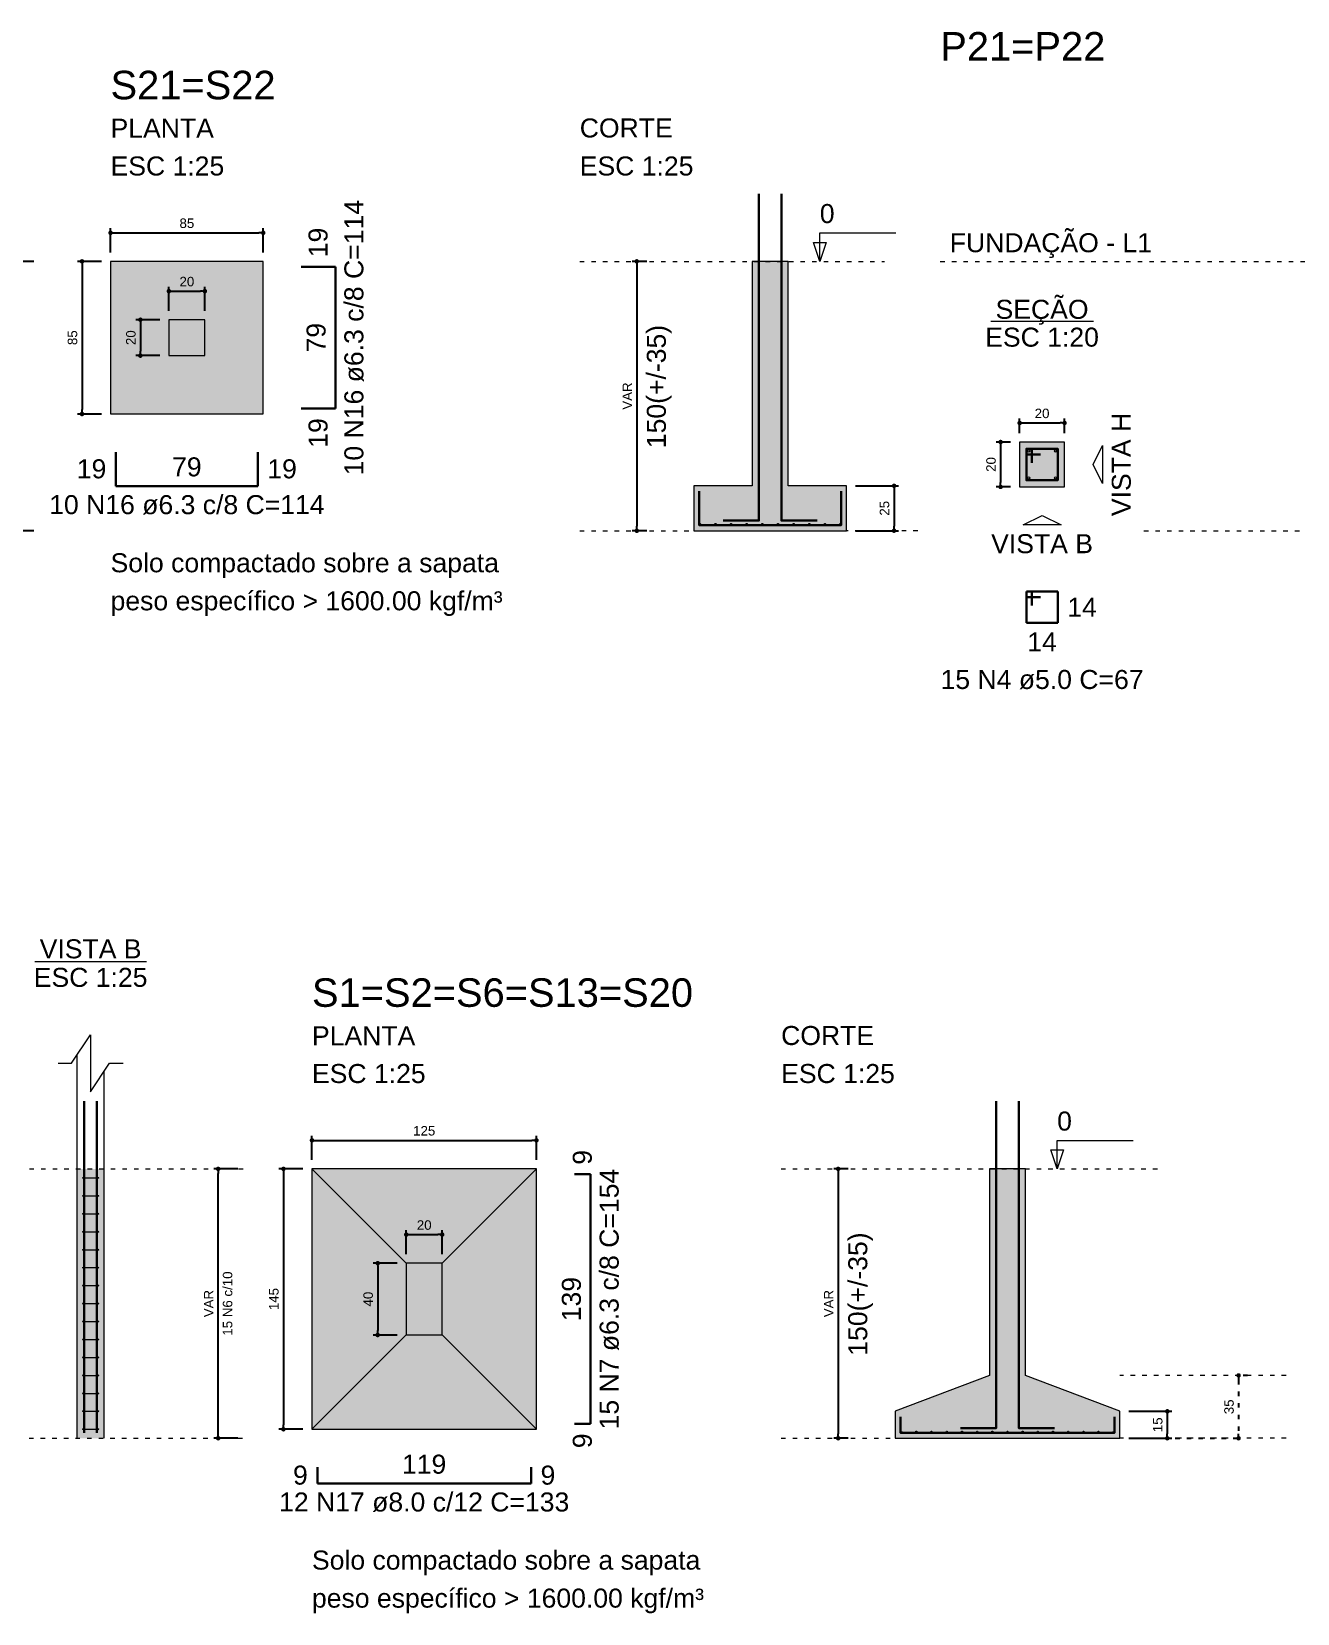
# Model space of a CAD drawing. Header units: millimetres. Extents: x 180 to 11148, y -1598 to 1045.
# Drawn here: x 587.43 to 615.62, y 6.59 to 41.82 of the extents above; entities that cross this region are included whole.
import ezdxf

# ---------------------------------------------------------------- set-up
doc = ezdxf.new("R2010")
doc.units = ezdxf.units.MM
doc.header["$MEASUREMENT"] = 0
doc.linetypes.add('DOT2', pattern=[3.175, 0, -3.175])
for name, color, linetype, lineweight in [('Descrição da armadura', 7, 'Continuous', 5), ('DT-Armadura', 2, 'Continuous', 30), ('DT-Barras na forma', 2, 'Continuous', 30), ('DT-Barras no corte', 5, 'Continuous', 5), ('DT-Barras rebatidas', 2, 'Continuous', 30), ('DT-Cotas', 9, 'Continuous', 5), ('DT-Estribos na forma', 5, 'Continuous', 5), ('DT-Forma', 5, 'Continuous', 5), ('DT-Hachura sapatas em corte', 43, 'Continuous', 5), ('DT-Hachura sapatas em planta', 43, 'Continuous', 5), ('DT-Hachura seção pilares', 252, 'Continuous', 5), ('DT-Hachura vista pilares', 252, 'Continuous', 5), ('DT-Pontilhado', 9, 'DOT2', 5), ('DT-Textos', 7, 'Continuous', 5), ('DT-Título', 3, 'Continuous', 20), ('Textos armaduras', 7, 'Continuous', 5)]:
    doc.layers.add(name, color=color, linetype=linetype, lineweight=lineweight)
doc.styles.add('Arial', font='arial.ttf')
doc.dimstyles.new('UM_20.000000', dxfattribs={"dimtxt": 0.18, "dimasz": 0.1, "dimexe": 0.1, "dimexo": 0.2, "dimgap": 0, "dimtad": 1, "dimtih": 1, "dimtoh": 1, "dimdec": 1, "dimlfac": 20, "dimzin": 0, "dimdsep": 46, "dimtxsty": 'Standard', "dimcen": 0.09, "dimdle": 0.1, "dimadec": 1, "dimazin": 2, "dimtfac": 1, "dimtdec": 4, "dimtofl": 0, "dimtmove": 0, "dimatfit": 3, "dimfxl": 1, "dimtolj": 1, "dimarcsym": 0})
doc.dimstyles.new('UM_25.000000', dxfattribs={"dimtxt": 0.18, "dimasz": 0.1, "dimexe": 0.1, "dimexo": 0.2, "dimgap": 0, "dimtad": 1, "dimtih": 1, "dimtoh": 1, "dimdec": 1, "dimlfac": 25, "dimzin": 0, "dimdsep": 46, "dimtxsty": 'Standard', "dimcen": 0.09, "dimdle": 0.1, "dimadec": 1, "dimazin": 2, "dimtfac": 1, "dimtdec": 4, "dimtofl": 0, "dimtmove": 0, "dimatfit": 3, "dimfxl": 1, "dimtolj": 1, "dimarcsym": 0})

# ---------------------------------------------------------------- blocks, each defined once
blk = doc.blocks.new('_Dot')
at = {"color": 0, "linetype": 'ByBlock', "lineweight": -2}
blk.add_line((-0.5, 0), (-1, 0), dxfattribs=at)
at = {"color": 0, "linetype": 'ByBlock', "const_width": 0.5}
blk.add_lwpolyline([(-0.25, 0, 1), (0.25, 0, 1)], format="xyb", close=True, dxfattribs=at)
blk = doc.blocks.new('*D108')
at = {"layer": 'Defpoints', "color": 0, "transparency": 16777216}
for p in [(587.044, 36.701), (587.679, 36.701), (587.679, 30.701)]:
    blk.add_point(p, dxfattribs=at)
at = {"layer": 'DT-Cotas', "color": 0, "lineweight": -2, "transparency": 16777216}
for p, q in [((587.479, 36.701), (586.944, 36.701)), ((587.044, 30.801), (587.044, 36.601)), ((587.479, 30.701), (586.944, 30.701))]:
    blk.add_line(p, q, dxfattribs=at)
at = {"layer": 'DT-Cotas', "color": 0, "lineweight": -2, "transparency": 16777216, "xscale": 0.1000000014901161, "yscale": 0.1000000014901161, "zscale": 0.1000000014901161}
for p, rotation in [((587.044, 36.701), 90), ((587.044, 30.701), 270)]:
    blk.add_blockref('_Dot', p, dxfattribs=dict(at, rotation=rotation))
blk = doc.blocks.new('*D115')
at = {"layer": 'Defpoints', "color": 0, "transparency": 16777216}
for p in [(589.19, 36.701), (588.554, 33.301), (589.19, 33.301)]:
    blk.add_point(p, dxfattribs=at)
at = {"layer": 'DT-Cotas', "color": 0, "lineweight": -2, "transparency": 16777216}
for p, q in [((588.99, 36.701), (588.454, 36.701)), ((588.554, 36.601), (588.554, 33.401)), ((588.99, 33.301), (588.454, 33.301))]:
    blk.add_line(p, q, dxfattribs=at)
at = {"layer": 'DT-Cotas', "color": 0, "lineweight": -2, "transparency": 16777216, "xscale": 0.1000000014901161, "yscale": 0.1000000014901161, "zscale": 0.1000000014901161}
for p, rotation in [((588.554, 36.701), 90), ((588.554, 33.301), 270)]:
    blk.add_blockref('_Dot', p, dxfattribs=dict(at, rotation=rotation))
at = {"layer": 'DT-Cotas', "transparency": 16777216, "insert": (588.343, 35.001), "char_height": 0.2118, "attachment_point": 5, "rotation": 90, "style": 'Arial'}
blk.add_mtext('\\A1;85', dxfattribs=at)
blk = doc.blocks.new('*D116')
at = {"layer": 'Defpoints', "color": 0, "transparency": 16777216}
for p in [(592.59, 37.337), (589.19, 36.701), (592.59, 36.701)]:
    blk.add_point(p, dxfattribs=at)
at = {"layer": 'DT-Cotas', "color": 0, "lineweight": -2, "transparency": 16777216}
for p, q in [((589.19, 36.901), (589.19, 37.437)), ((592.59, 36.901), (592.59, 37.437)), ((589.29, 37.337), (592.49, 37.337))]:
    blk.add_line(p, q, dxfattribs=at)
at = {"layer": 'DT-Cotas', "color": 0, "lineweight": -2, "transparency": 16777216, "xscale": 0.1000000014901161, "yscale": 0.1000000014901161, "zscale": 0.1000000014901161, "rotation": 180}
blk.add_blockref('_Dot', (589.19, 37.337), dxfattribs=at)
at = {"layer": 'DT-Cotas', "color": 0, "lineweight": -2, "transparency": 16777216, "xscale": 0.1000000014901161, "yscale": 0.1000000014901161, "zscale": 0.1000000014901161}
blk.add_blockref('_Dot', (592.59, 37.337), dxfattribs=at)
at = {"layer": 'DT-Cotas', "transparency": 16777216, "insert": (590.89, 37.549), "char_height": 0.2118, "attachment_point": 5, "rotation": 0.0057, "style": 'Arial'}
blk.add_mtext('\\A1;85', dxfattribs=at)
blk = doc.blocks.new('*D117')
at = {"layer": 'Defpoints', "color": 0, "transparency": 16777216}
for p in [(590.49, 35.401), (589.854, 34.601), (590.49, 34.601)]:
    blk.add_point(p, dxfattribs=at)
at = {"layer": 'DT-Cotas', "color": 0, "lineweight": -2, "transparency": 16777216}
for p, q in [((590.29, 35.401), (589.754, 35.401)), ((589.854, 35.301), (589.854, 34.701)), ((590.29, 34.601), (589.754, 34.601))]:
    blk.add_line(p, q, dxfattribs=at)
at = {"layer": 'DT-Cotas', "color": 0, "lineweight": -2, "transparency": 16777216, "xscale": 0.1000000014901161, "yscale": 0.1000000014901161, "zscale": 0.1000000014901161}
for p, rotation in [((589.854, 35.401), 90), ((589.854, 34.601), 270)]:
    blk.add_blockref('_Dot', p, dxfattribs=dict(at, rotation=rotation))
at = {"layer": 'DT-Cotas', "transparency": 16777216, "insert": (589.643, 35.001), "char_height": 0.2118, "attachment_point": 5, "rotation": 90, "style": 'Arial'}
blk.add_mtext('\\A1;20', dxfattribs=at)
blk = doc.blocks.new('*D118')
at = {"layer": 'Defpoints', "color": 0, "transparency": 16777216}
for p in [(591.29, 36.037), (590.49, 35.401), (591.29, 35.401)]:
    blk.add_point(p, dxfattribs=at)
at = {"layer": 'DT-Cotas', "color": 0, "lineweight": -2, "transparency": 16777216}
for p, q in [((590.49, 35.601), (590.49, 36.137)), ((590.59, 36.037), (591.19, 36.037)), ((591.29, 35.601), (591.29, 36.137))]:
    blk.add_line(p, q, dxfattribs=at)
at = {"layer": 'DT-Cotas', "color": 0, "lineweight": -2, "transparency": 16777216, "xscale": 0.1000000014901161, "yscale": 0.1000000014901161, "zscale": 0.1000000014901161, "rotation": 180}
blk.add_blockref('_Dot', (590.49, 36.037), dxfattribs=at)
at = {"layer": 'DT-Cotas', "color": 0, "lineweight": -2, "transparency": 16777216, "xscale": 0.1000000014901161, "yscale": 0.1000000014901161, "zscale": 0.1000000014901161}
blk.add_blockref('_Dot', (591.29, 36.037), dxfattribs=at)
at = {"layer": 'DT-Cotas', "transparency": 16777216, "insert": (590.89, 36.249), "char_height": 0.2118, "attachment_point": 5, "rotation": 0.0057, "style": 'Arial'}
blk.add_mtext('\\A1;20', dxfattribs=at)
blk = doc.blocks.new('*D119')
at = {"layer": 'Defpoints', "color": 0, "transparency": 16777216}
for p in [(601.335, 36.701), (600.911, 30.701), (601.335, 30.701)]:
    blk.add_point(p, dxfattribs=at)
at = {"layer": 'DT-Cotas', "color": 0, "lineweight": -2, "transparency": 16777216}
for p, q in [((601.135, 36.701), (600.811, 36.701)), ((600.911, 36.601), (600.911, 30.801)), ((601.135, 30.701), (600.811, 30.701))]:
    blk.add_line(p, q, dxfattribs=at)
at = {"layer": 'DT-Cotas', "color": 0, "lineweight": -2, "transparency": 16777216, "xscale": 0.1000000014901161, "yscale": 0.1000000014901161, "zscale": 0.1000000014901161}
for p, rotation in [((600.911, 36.701), 90), ((600.911, 30.701), 270)]:
    blk.add_blockref('_Dot', p, dxfattribs=dict(at, rotation=rotation))
at = {"layer": 'DT-Cotas', "transparency": 16777216, "insert": (600.699, 33.701), "char_height": 0.2118, "attachment_point": 5, "rotation": 90, "style": 'Arial'}
blk.add_mtext('\\A1;VAR', dxfattribs=at)
blk = doc.blocks.new('*D120')
at = {"layer": 'Defpoints', "color": 0, "transparency": 16777216}
for p in [(605.582, 31.701), (605.582, 30.701), (606.641, 30.701)]:
    blk.add_point(p, dxfattribs=at)
at = {"layer": 'DT-Cotas', "color": 0, "lineweight": -2, "transparency": 16777216}
for p, q in [((605.782, 31.701), (606.741, 31.701)), ((606.641, 31.601), (606.641, 30.801)), ((605.782, 30.701), (606.741, 30.701))]:
    blk.add_line(p, q, dxfattribs=at)
at = {"layer": 'DT-Cotas', "color": 0, "lineweight": -2, "transparency": 16777216, "xscale": 0.1000000014901161, "yscale": 0.1000000014901161, "zscale": 0.1000000014901161}
for p, rotation in [((606.641, 31.701), 90), ((606.641, 30.701), 270)]:
    blk.add_blockref('_Dot', p, dxfattribs=dict(at, rotation=rotation))
at = {"layer": 'DT-Cotas', "transparency": 16777216, "insert": (606.429, 31.201), "char_height": 0.2118, "attachment_point": 5, "rotation": 90, "style": 'Arial'}
blk.add_mtext('\\A1;25', dxfattribs=at)
blk = doc.blocks.new('*D121')
at = {"layer": 'Defpoints', "color": 0, "transparency": 16777216}
for p in [(609.438, 32.677), (609.014, 31.677), (609.438, 31.677)]:
    blk.add_point(p, dxfattribs=at)
at = {"layer": 'DT-Cotas', "color": 0, "lineweight": -2, "transparency": 16777216}
for p, q in [((609.238, 32.677), (608.914, 32.677)), ((609.014, 32.577), (609.014, 31.777)), ((609.238, 31.677), (608.914, 31.677))]:
    blk.add_line(p, q, dxfattribs=at)
at = {"layer": 'DT-Cotas', "color": 0, "lineweight": -2, "transparency": 16777216, "xscale": 0.1000000014901161, "yscale": 0.1000000014901161, "zscale": 0.1000000014901161}
for p, rotation in [((609.014, 32.677), 90), ((609.014, 31.677), 270)]:
    blk.add_blockref('_Dot', p, dxfattribs=dict(at, rotation=rotation))
at = {"layer": 'DT-Cotas', "transparency": 16777216, "insert": (608.802, 32.177), "char_height": 0.2118, "attachment_point": 5, "rotation": 90, "style": 'Arial'}
blk.add_mtext('\\A1;20', dxfattribs=at)
blk = doc.blocks.new('*D122')
at = {"layer": 'Defpoints', "color": 0, "transparency": 16777216}
for p in [(610.438, 33.101), (609.438, 32.677), (610.438, 32.677)]:
    blk.add_point(p, dxfattribs=at)
at = {"layer": 'DT-Cotas', "color": 0, "lineweight": -2, "transparency": 16777216}
for p, q in [((609.438, 32.877), (609.438, 33.201)), ((610.438, 32.877), (610.438, 33.201)), ((609.538, 33.101), (610.338, 33.101))]:
    blk.add_line(p, q, dxfattribs=at)
at = {"layer": 'DT-Cotas', "color": 0, "lineweight": -2, "transparency": 16777216, "xscale": 0.1000000014901161, "yscale": 0.1000000014901161, "zscale": 0.1000000014901161, "rotation": 180}
blk.add_blockref('_Dot', (609.438, 33.101), dxfattribs=at)
at = {"layer": 'DT-Cotas', "color": 0, "lineweight": -2, "transparency": 16777216, "xscale": 0.1000000014901161, "yscale": 0.1000000014901161, "zscale": 0.1000000014901161}
blk.add_blockref('_Dot', (610.438, 33.101), dxfattribs=at)
at = {"layer": 'DT-Cotas', "transparency": 16777216, "insert": (609.938, 33.313), "char_height": 0.2118, "attachment_point": 5, "rotation": 0.0057, "style": 'Arial'}
blk.add_mtext('\\A1;20', dxfattribs=at)
blk = doc.blocks.new('*D162')
at = {"layer": 'Defpoints', "color": 0, "transparency": 16777216}
for p in [(591.587, 16.486), (592.223, 16.486), (592.223, 10.486)]:
    blk.add_point(p, dxfattribs=at)
at = {"layer": 'DT-Cotas', "color": 0, "lineweight": -2, "transparency": 16777216}
for p, q in [((592.023, 16.486), (591.487, 16.486)), ((591.587, 10.586), (591.587, 16.386)), ((592.023, 10.486), (591.487, 10.486))]:
    blk.add_line(p, q, dxfattribs=at)
at = {"layer": 'DT-Cotas', "color": 0, "lineweight": -2, "transparency": 16777216, "xscale": 0.1000000014901161, "yscale": 0.1000000014901161, "zscale": 0.1000000014901161}
for p, rotation in [((591.587, 16.486), 90), ((591.587, 10.486), 270)]:
    blk.add_blockref('_Dot', p, dxfattribs=dict(at, rotation=rotation))
blk = doc.blocks.new('*D163')
at = {"layer": 'Defpoints', "color": 0, "transparency": 16777216}
for p in [(591.587, 16.486), (592.223, 16.486), (592.223, 10.486)]:
    blk.add_point(p, dxfattribs=at)
at = {"layer": 'DT-Cotas', "color": 0, "lineweight": -2, "transparency": 16777216}
for p, q in [((592.023, 16.486), (591.487, 16.486)), ((591.587, 10.586), (591.587, 16.386)), ((592.023, 10.486), (591.487, 10.486))]:
    blk.add_line(p, q, dxfattribs=at)
at = {"layer": 'DT-Cotas', "color": 0, "lineweight": -2, "transparency": 16777216, "xscale": 0.1000000014901161, "yscale": 0.1000000014901161, "zscale": 0.1000000014901161}
for p, rotation in [((591.587, 16.486), 90), ((591.587, 10.486), 270)]:
    blk.add_blockref('_Dot', p, dxfattribs=dict(at, rotation=rotation))
blk = doc.blocks.new('*D149')
at = {"layer": 'Defpoints', "color": 0, "transparency": 16777216}
for p in [(593.676, 16.486), (593.04, 10.686), (593.676, 10.686)]:
    blk.add_point(p, dxfattribs=at)
at = {"layer": 'DT-Cotas', "color": 0, "lineweight": -2, "transparency": 16777216}
for p, q in [((593.476, 16.486), (592.94, 16.486)), ((593.04, 16.386), (593.04, 10.786)), ((593.476, 10.686), (592.94, 10.686))]:
    blk.add_line(p, q, dxfattribs=at)
at = {"layer": 'DT-Cotas', "color": 0, "lineweight": -2, "transparency": 16777216, "xscale": 0.1000000014901161, "yscale": 0.1000000014901161, "zscale": 0.1000000014901161}
for p, rotation in [((593.04, 16.486), 90), ((593.04, 10.686), 270)]:
    blk.add_blockref('_Dot', p, dxfattribs=dict(at, rotation=rotation))
at = {"layer": 'DT-Cotas', "transparency": 16777216, "insert": (592.828, 13.586), "char_height": 0.2118, "attachment_point": 5, "rotation": 90, "style": 'Arial'}
blk.add_mtext('\\A1;145', dxfattribs=at)
blk = doc.blocks.new('*D150')
at = {"layer": 'Defpoints', "color": 0, "transparency": 16777216}
for p in [(598.676, 17.122), (593.676, 16.486), (598.676, 16.486)]:
    blk.add_point(p, dxfattribs=at)
at = {"layer": 'DT-Cotas', "color": 0, "lineweight": -2, "transparency": 16777216}
for p, q in [((593.676, 16.686), (593.676, 17.222)), ((593.776, 17.122), (598.576, 17.122)), ((598.676, 16.686), (598.676, 17.222))]:
    blk.add_line(p, q, dxfattribs=at)
at = {"layer": 'DT-Cotas', "color": 0, "lineweight": -2, "transparency": 16777216, "xscale": 0.1000000014901161, "yscale": 0.1000000014901161, "zscale": 0.1000000014901161, "rotation": 180}
blk.add_blockref('_Dot', (593.676, 17.122), dxfattribs=at)
at = {"layer": 'DT-Cotas', "color": 0, "lineweight": -2, "transparency": 16777216, "xscale": 0.1000000014901161, "yscale": 0.1000000014901161, "zscale": 0.1000000014901161}
blk.add_blockref('_Dot', (598.676, 17.122), dxfattribs=at)
at = {"layer": 'DT-Cotas', "transparency": 16777216, "insert": (596.176, 17.334), "char_height": 0.2118, "attachment_point": 5, "rotation": 0.0057, "style": 'Arial'}
blk.add_mtext('\\A1;125', dxfattribs=at)
blk = doc.blocks.new('*D151')
at = {"layer": 'Defpoints', "color": 0, "transparency": 16777216}
for p in [(595.776, 14.386), (595.14, 12.786), (595.776, 12.786)]:
    blk.add_point(p, dxfattribs=at)
at = {"layer": 'DT-Cotas', "color": 0, "lineweight": -2, "transparency": 16777216}
for p, q in [((595.576, 14.386), (595.04, 14.386)), ((595.14, 14.286), (595.14, 12.886)), ((595.576, 12.786), (595.04, 12.786))]:
    blk.add_line(p, q, dxfattribs=at)
at = {"layer": 'DT-Cotas', "color": 0, "lineweight": -2, "transparency": 16777216, "xscale": 0.1000000014901161, "yscale": 0.1000000014901161, "zscale": 0.1000000014901161}
for p, rotation in [((595.14, 14.386), 90), ((595.14, 12.786), 270)]:
    blk.add_blockref('_Dot', p, dxfattribs=dict(at, rotation=rotation))
at = {"layer": 'DT-Cotas', "transparency": 16777216, "insert": (594.928, 13.586), "char_height": 0.2118, "attachment_point": 5, "rotation": 90, "style": 'Arial'}
blk.add_mtext('\\A1;40', dxfattribs=at)
blk = doc.blocks.new('*D152')
at = {"layer": 'Defpoints', "color": 0, "transparency": 16777216}
for p in [(596.576, 15.022), (595.776, 14.386), (596.576, 14.386)]:
    blk.add_point(p, dxfattribs=at)
at = {"layer": 'DT-Cotas', "color": 0, "lineweight": -2, "transparency": 16777216}
for p, q in [((595.776, 14.586), (595.776, 15.122)), ((595.876, 15.022), (596.476, 15.022)), ((596.576, 14.586), (596.576, 15.122))]:
    blk.add_line(p, q, dxfattribs=at)
at = {"layer": 'DT-Cotas', "color": 0, "lineweight": -2, "transparency": 16777216, "xscale": 0.1000000014901161, "yscale": 0.1000000014901161, "zscale": 0.1000000014901161, "rotation": 180}
blk.add_blockref('_Dot', (595.776, 15.022), dxfattribs=at)
at = {"layer": 'DT-Cotas', "color": 0, "lineweight": -2, "transparency": 16777216, "xscale": 0.1000000014901161, "yscale": 0.1000000014901161, "zscale": 0.1000000014901161}
blk.add_blockref('_Dot', (596.576, 15.022), dxfattribs=at)
at = {"layer": 'DT-Cotas', "transparency": 16777216, "insert": (596.176, 15.234), "char_height": 0.2118, "attachment_point": 5, "rotation": 0.0057, "style": 'Arial'}
blk.add_mtext('\\A1;20', dxfattribs=at)
blk = doc.blocks.new('*D153')
at = {"layer": 'Defpoints', "color": 0, "transparency": 16777216}
for p in [(605.821, 16.486), (605.397, 10.486), (605.821, 10.486)]:
    blk.add_point(p, dxfattribs=at)
at = {"layer": 'DT-Cotas', "color": 0, "lineweight": -2, "transparency": 16777216}
for p, q in [((605.621, 16.486), (605.297, 16.486)), ((605.397, 16.386), (605.397, 10.586)), ((605.621, 10.486), (605.297, 10.486))]:
    blk.add_line(p, q, dxfattribs=at)
at = {"layer": 'DT-Cotas', "color": 0, "lineweight": -2, "transparency": 16777216, "xscale": 0.1000000014901161, "yscale": 0.1000000014901161, "zscale": 0.1000000014901161}
for p, rotation in [((605.397, 16.486), 90), ((605.397, 10.486), 270)]:
    blk.add_blockref('_Dot', p, dxfattribs=dict(at, rotation=rotation))
at = {"layer": 'DT-Cotas', "transparency": 16777216, "insert": (605.185, 13.486), "char_height": 0.2118, "attachment_point": 5, "rotation": 90, "style": 'Arial'}
blk.add_mtext('\\A1;VAR', dxfattribs=at)
blk = doc.blocks.new('*D154')
at = {"layer": 'Defpoints', "color": 0, "transparency": 16777216}
for p in [(611.668, 11.086), (611.668, 10.486), (612.727, 10.486)]:
    blk.add_point(p, dxfattribs=at)
at = {"layer": 'DT-Cotas', "color": 0, "lineweight": -2, "transparency": 16777216}
for p, q in [((611.868, 11.086), (612.827, 11.086)), ((612.727, 10.986), (612.727, 10.586)), ((611.868, 10.486), (612.827, 10.486))]:
    blk.add_line(p, q, dxfattribs=at)
at = {"layer": 'DT-Cotas', "color": 0, "lineweight": -2, "transparency": 16777216, "xscale": 0.1000000014901161, "yscale": 0.1000000014901161, "zscale": 0.1000000014901161}
for p, rotation in [((612.727, 11.086), 90), ((612.727, 10.486), 270)]:
    blk.add_blockref('_Dot', p, dxfattribs=dict(at, rotation=rotation))
at = {"layer": 'DT-Cotas', "transparency": 16777216, "insert": (612.515, 10.786), "char_height": 0.2118, "attachment_point": 5, "rotation": 90, "style": 'Arial'}
blk.add_mtext('\\A1;15', dxfattribs=at)
blk = doc.blocks.new('*D155')
at = {"layer": 'Defpoints', "color": 0, "ltscale": 0.05, "transparency": 16777216}
for p in [(614.315, 11.886), (611.668, 10.486), (614.315, 10.486)]:
    blk.add_point(p, dxfattribs=at)
at = {"layer": 'DT-Pontilhado', "color": 0, "lineweight": -2, "ltscale": 0.05, "transparency": 16777216}
for p, q in [((614.315, 11.786), (614.315, 10.586)), ((614.515, 11.886), (614.415, 11.886)), ((611.868, 10.486), (614.415, 10.486))]:
    blk.add_line(p, q, dxfattribs=at)
at = {"layer": 'DT-Pontilhado', "color": 0, "lineweight": -2, "ltscale": 0.05, "transparency": 16777216, "xscale": 0.1000000014901161, "yscale": 0.1000000014901161, "zscale": 0.1000000014901161}
for p, rotation in [((614.315, 11.886), 90), ((614.315, 10.486), 270)]:
    blk.add_blockref('_Dot', p, dxfattribs=dict(at, rotation=rotation))
at = {"layer": 'DT-Pontilhado', "ltscale": 0.05, "transparency": 16777216, "insert": (614.103, 11.186), "char_height": 0.2118, "attachment_point": 5, "rotation": 90, "style": 'Arial'}
blk.add_mtext('\\A1;35', dxfattribs=at)

msp = doc.modelspace()

# ---------------------------------------------------------------- hatches: boundary and pattern name
at = {"layer": 'DT-Hachura sapatas em corte', "linetype": 'Continuous'}
for points in [[(603.4818, 31.7013), (603.4818, 31.7013), (602.1818, 31.7013), (602.1818, 30.7013), (605.5818, 30.7013), (605.5818, 31.7013), (604.2818, 31.7013), (604.2818, 31.7013), (604.2818, 36.7013), (603.4818, 36.7013), (603.4818, 31.7013)], [(608.7677, 11.8863), (608.7677, 11.8863), (606.6677, 11.0863), (606.6677, 10.4863), (611.6677, 10.4863), (611.6677, 11.0863), (609.5677, 11.8863), (609.5677, 11.8863), (609.5677, 16.4863), (608.7677, 16.4863), (608.7677, 11.8863)]]:
    msp.add_hatch(color=256, dxfattribs=at).paths.add_polyline_path(points)
at = {"layer": 'DT-Hachura sapatas em planta', "linetype": 'Continuous'}
for points in [[(589.1897, 33.3013), (592.5897, 33.3013), (592.5897, 36.7013), (589.1897, 36.7013), (589.1897, 33.3013)], [(593.6757, 10.6863), (598.6757, 10.6863), (598.6757, 16.4863), (593.6757, 16.4863), (593.6757, 10.6863)]]:
    msp.add_hatch(color=256, dxfattribs=at).paths.add_polyline_path(points)
at = {"layer": 'DT-Hachura seção pilares', "linetype": 'Continuous'}
msp.add_hatch(color=256, dxfattribs=at).paths.add_polyline_path([(609.4377, 31.6771), (609.4377, 31.6771), (610.4377, 31.6771), (610.4377, 32.6771), (609.4377, 32.6771), (609.4377, 31.6771)])
at = {"layer": 'DT-Hachura vista pilares', "linetype": 'Continuous'}
msp.add_hatch(color=256, dxfattribs=at).paths.add_polyline_path([(588.4456, 10.4863), (588.4456, 16.4863), (589.0456, 16.4863), (589.0456, 10.4863), (588.4456, 10.4863)])

# ---------------------------------------------------------------- linework, layer by layer
at = {"layer": 'DT-Armadura'}
for p, q in [((594.1969, 36.5813), (593.4369, 36.5813)), ((594.1969, 33.4213), (594.1969, 36.5813)), ((593.4369, 33.4213), (594.1969, 33.4213)), ((589.3097, 32.4541), (589.3097, 31.6941)), ((592.4697, 31.6941), (592.4697, 32.4541)), ((589.3097, 31.6941), (592.4697, 31.6941)), ((599.8829, 16.3663), (599.5229, 16.3663)), ((599.8829, 10.8063), (599.8829, 16.3663)), ((599.5229, 10.8063), (599.8829, 10.8063)), ((593.7957, 9.8391), (593.7957, 9.4791)), ((598.5557, 9.4791), (598.5557, 9.8391)), ((593.7957, 9.4791), (598.5557, 9.4791))]:
    msp.add_line(p, q, dxfattribs=at)
for points in [[(603.6318, 38.2081), (603.6318, 30.9263), (602.8318, 30.9263)], [(604.1318, 38.2081), (604.1318, 30.9263), (604.9318, 30.9263)], [(602.3018, 31.5813), (602.3018, 30.8213), (605.4618, 30.8213), (605.4618, 31.5813)], [(608.9177, 17.9931), (608.9177, 10.7113), (608.1177, 10.7113)], [(609.4177, 17.9931), (609.4177, 10.7113), (610.2177, 10.7113)], [(606.7877, 10.9663), (606.7877, 10.6063), (611.5477, 10.6063), (611.5477, 10.9663)]]:
    msp.add_lwpolyline(points, dxfattribs=at)
at = {"layer": 'DT-Barras na forma'}
for points in [[(609.7127, 32.2146), (609.7127, 32.5271), (609.5877, 32.5271), (609.5877, 31.8271), (610.2877, 31.8271), (610.2877, 32.5271), (609.5877, 32.5271), (609.5877, 32.4021), (609.9002, 32.4021)], [(588.6056, 10.6063), (588.6056, 14.4863), (588.6056, 16.4863), (588.6056, 17.9931)], [(588.8856, 10.6063), (588.8856, 14.4863), (588.8856, 16.4863), (588.8856, 17.9931)]]:
    msp.add_lwpolyline(points, dxfattribs=at)
at = {"layer": 'DT-Barras no corte'}
for centre, radius in [((609.6377, 32.4771), 0.025), ((610.2377, 32.4771), 0.025), ((609.6377, 31.8771), 0.025), ((610.2377, 31.8771), 0.025), ((602.3144, 30.8513), 0.0126), ((602.6627, 30.8513), 0.0126), ((603.011, 30.8513), 0.0126), ((603.3593, 30.8513), 0.0126), ((603.7076, 30.8513), 0.0126), ((604.056, 30.8513), 0.0126), ((604.4043, 30.8513), 0.0126), ((604.7526, 30.8513), 0.0126), ((605.1009, 30.8513), 0.0126), ((605.4492, 30.8513), 0.0126), ((606.8003, 10.6329), 0.0126), ((607.1385, 10.6329), 0.0126), ((607.4767, 10.6329), 0.0126), ((607.8149, 10.6329), 0.0126), ((608.1531, 10.6329), 0.0126), ((608.4913, 10.6329), 0.0126), ((608.8295, 10.6329), 0.0126), ((609.1677, 10.6329), 0.0126), ((609.5059, 10.6329), 0.0126), ((609.8441, 10.6329), 0.0126), ((610.1823, 10.6329), 0.0126), ((610.5205, 10.6329), 0.0126), ((610.8587, 10.6329), 0.0126), ((611.1969, 10.6329), 0.0126), ((611.5351, 10.6329), 0.0126)]:
    msp.add_circle(centre, radius, dxfattribs=at)
at = {"layer": 'DT-Barras rebatidas'}
for p, q in [((609.7127, 29.3473), (609.5877, 29.3473)), ((609.5877, 29.3473), (609.5877, 28.6473)), ((610.2877, 29.3473), (609.5877, 29.3473)), ((609.5877, 29.3473), (609.5877, 29.2223)), ((609.7127, 29.0348), (609.7127, 29.3473)), ((610.2877, 28.6473), (610.2877, 29.3473)), ((609.5877, 29.2223), (609.9002, 29.2223)), ((609.5877, 28.6473), (610.2877, 28.6473))]:
    msp.add_line(p, q, dxfattribs=at)
at = {"layer": 'DT-Cotas'}
msp.add_lwpolyline([(588.022, 18.8403), (588.322, 18.8403), (588.7456, 19.4757), (588.7456, 18.2049), (589.1692, 18.8403), (589.4692, 18.8403)], dxfattribs=at)
at = {"layer": 'DT-Estribos na forma'}
for p, q in [((588.5756, 16.2863), (588.9156, 16.2863)), ((588.5756, 15.8863), (588.9156, 15.8863)), ((588.5756, 15.4863), (588.9156, 15.4863)), ((588.5756, 15.0863), (588.9156, 15.0863)), ((588.5756, 14.6863), (588.9156, 14.6863)), ((588.5756, 14.2863), (588.9156, 14.2863)), ((588.5756, 13.8863), (588.9156, 13.8863)), ((588.5756, 13.4863), (588.9156, 13.4863)), ((588.5756, 13.0863), (588.9156, 13.0863)), ((588.5756, 12.6863), (588.9156, 12.6863)), ((588.5756, 12.2863), (588.9156, 12.2863)), ((588.5756, 11.8863), (588.9156, 11.8863)), ((588.5756, 11.4863), (588.9156, 11.4863)), ((588.5756, 11.0863), (588.9156, 11.0863)), ((588.5756, 10.6863), (588.9156, 10.6863))]:
    msp.add_line(p, q, dxfattribs=at)
for centre in [(588.5756, 16.2863), (588.9156, 16.2863), (588.5756, 15.8863), (588.9156, 15.8863), (588.5756, 15.4863), (588.9156, 15.4863), (588.5756, 15.0863), (588.9156, 15.0863), (588.5756, 14.6863), (588.9156, 14.6863), (588.5756, 14.2863), (588.9156, 14.2863), (588.5756, 13.8863), (588.9156, 13.8863), (588.5756, 13.4863), (588.9156, 13.4863), (588.5756, 13.0863), (588.9156, 13.0863), (588.5756, 12.6863), (588.9156, 12.6863), (588.5756, 12.2863), (588.9156, 12.2863), (588.5756, 11.8863), (588.9156, 11.8863), (588.5756, 11.4863), (588.9156, 11.4863), (588.5756, 11.0863), (588.9156, 11.0863), (588.5756, 10.6863), (588.9156, 10.6863)]:
    msp.add_circle(centre, 0.01, dxfattribs=at)
at = {"layer": 'DT-Forma'}
for p, q in [((588.4456, 16.4863), (588.4456, 19.0257)), ((589.0456, 16.4863), (589.0456, 18.6549)), ((588.4456, 10.4863), (588.4456, 16.4863)), ((589.0456, 10.4863), (589.0456, 16.4863)), ((593.6757, 16.4863), (595.7757, 14.3863)), ((598.6757, 16.4863), (596.5757, 14.3863)), ((593.6757, 10.6863), (595.7757, 12.7863)), ((593.6757, 10.6863), (595.7757, 12.7863)), ((598.6757, 10.6863), (596.5757, 12.7863))]:
    msp.add_line(p, q, dxfattribs=at)
for points in [[(589.1897, 33.3013), (592.5897, 33.3013), (592.5897, 36.7013), (589.1897, 36.7013), (589.1897, 33.3013)], [(603.4818, 31.7013), (603.4818, 31.7013), (602.1818, 31.7013), (602.1818, 30.7013), (605.5818, 30.7013), (605.5818, 31.7013), (604.2818, 31.7013), (604.2818, 31.7013), (604.2818, 36.7013), (603.4818, 36.7013), (603.4818, 31.7013)], [(590.4897, 34.6013), (591.2897, 34.6013), (591.2897, 35.4013), (590.4897, 35.4013), (590.4897, 34.6013)], [(609.4377, 31.6771), (610.4377, 31.6771), (610.4377, 32.6771), (609.4377, 32.6771), (609.4377, 31.6771)], [(593.6757, 10.6863), (598.6757, 10.6863), (598.6757, 16.4863), (593.6757, 16.4863), (593.6757, 10.6863)], [(608.7677, 11.8863), (608.7677, 11.8863), (606.6677, 11.0863), (606.6677, 10.4863), (611.6677, 10.4863), (611.6677, 11.0863), (609.5677, 11.8863), (609.5677, 11.8863), (609.5677, 16.4863), (608.7677, 16.4863), (608.7677, 11.8863)], [(595.7757, 12.7863), (596.5757, 12.7863), (596.5757, 14.3863), (595.7757, 14.3863), (595.7757, 12.7863)]]:
    msp.add_lwpolyline(points, close=True, dxfattribs=at)
at = {"layer": 'DT-Pontilhado', "ltscale": 0.05}
for p, q in [((599.6402, 36.7013), (606.429, 36.7013)), ((607.6703, 36.7013), (627.9511, 36.7013)), ((599.6402, 30.7013), (602.1818, 30.7013)), ((607.1703, 30.7013), (605.5818, 30.7013)), ((612.205, 30.7013), (627.9511, 30.7013)), ((570.3064, 16.4863), (592.2226, 16.4863)), ((604.1261, 16.4863), (612.5149, 16.4863)), ((615.3742, 11.8863), (611.6677, 11.8863)), ((576.2472, 10.4863), (592.2226, 10.4863)), ((604.1261, 10.4863), (606.6677, 10.4863)), ((615.3742, 10.4863), (611.6677, 10.4863))]:
    msp.add_line(p, q, dxfattribs=at)
at = {"layer": 'DT-Textos'}
for p, q in [((608.7932, 35.367), (611.0821, 35.367)), ((587.5022, 21.1065), (589.9889, 21.1065))]:
    msp.add_line(p, q, dxfattribs=at)
for points in [[(605.129, 37.1249), (604.9878, 36.7013), (604.8466, 37.1249), (605.129, 37.1249)], [(611.2849, 32.1771), (611.2849, 31.7535), (611.0731, 32.1771), (611.2849, 32.6007), (611.2849, 32.1771)], [(609.9377, 30.8299), (609.5141, 30.8299), (609.9377, 31.0417), (610.3613, 30.8299), (609.9377, 30.8299)], [(610.4149, 16.9099), (610.2737, 16.4863), (610.1325, 16.9099), (610.4149, 16.9099)]]:
    msp.add_lwpolyline(points, close=True, dxfattribs=at)
for points in [[(604.9878, 36.7013), (604.9878, 37.3367), (606.6822, 37.3367)], [(610.2737, 16.4863), (610.2737, 17.1217), (611.9681, 17.1217)]]:
    msp.add_lwpolyline(points, dxfattribs=at)

# ---------------------------------------------------------------- texts
at = {"layer": 'Descrição da armadura', "linetype": 'Continuous', "attachment_point": 8, "rotation": 90, "line_spacing_factor": 0.798, "style": 'Arial'}
for s, insert, char_height, width in [('10 N16 ø6.3 c/8 C=114', (594.8323, 35.0013), 0.4236, 12.301814), ('15 N7 ø6.3 c/8 C=154', (600.5183, 13.5863), 0.4236, 11.641908), ('15 N6 c/10', (591.9049, 13.4863), 0.2118, 2.869342)]:
    msp.add_mtext(s, dxfattribs=dict(at, insert=insert, char_height=char_height, width=width))
at = {"layer": 'Descrição da armadura', "linetype": 'Continuous', "char_height": 0.4236, "attachment_point": 8, "line_spacing_factor": 0.798, "style": 'Arial'}
for s, insert, width in [('10 N16 ø6.3 c/8 C=114', (590.8897, 31.0587), 12.301814), ('15 N4 ø5.0 C=67', (609.9377, 27.1647), 9.069495), ('12 N17 ø8.0 c/12 C=133', (596.1757, 8.8437), 12.961719)]:
    msp.add_mtext(s, dxfattribs=dict(at, insert=insert, width=width))
at = {"layer": 'DT-Cotas', "char_height": 0.4236, "width": 5.129285, "attachment_point": 8, "rotation": 90, "line_spacing_factor": 0.798, "style": 'Arial'}
for insert in [(601.6857, 33.9127), (606.1717, 13.6977)]:
    msp.add_mtext('150(+/-35)', dxfattribs=dict(at, insert=insert))
at = {"layer": 'DT-Cotas', "linetype": 'Continuous', "insert": (591.4813, 13.4863), "char_height": 0.2118, "width": 1.219868, "attachment_point": 8, "rotation": 90, "line_spacing_factor": 0.798, "style": 'Arial'}
msp.add_mtext('VAR', dxfattribs=at)
at = {"layer": 'DT-Textos', "char_height": 0.4236, "attachment_point": 7, "line_spacing_factor": 0.798, "style": 'Arial'}
for s, insert, width in [('PLANTA', (589.1897, 39.4547), 4.298866), ('CORTE', (599.6402, 39.4547), 3.867738), ('ESC 1:25', (589.1897, 38.6075), 4.729993), ('ESC 1:25', (599.6402, 38.6075), 4.729993), ('0', (604.9878, 37.5485), 0.614586), ('Solo compactado sobre a sapata', (589.1897, 29.6477), 16.156763), ('peso específico > 1600.00 kgf/m³', (589.1897, 28.8007), 16.309465), ('PLANTA', (593.6757, 19.2397), 4.298866), ('CORTE', (604.1261, 19.2397), 3.867738), ('ESC 1:25', (593.6757, 18.3925), 4.729993), ('ESC 1:25', (604.1261, 18.3925), 4.729993), ('0', (610.2737, 17.3335), 0.614586), ('Solo compactado sobre a sapata', (593.6757, 7.4327), 16.156763), ('peso específico > 1600.00 kgf/m³', (593.6757, 6.5857), 16.309465)]:
    msp.add_mtext(s, dxfattribs=dict(at, insert=insert, width=width))
at = {"layer": 'DT-Textos', "linetype": 'Continuous', "char_height": 0.4236, "line_spacing_factor": 0.798, "style": 'Arial'}
for s, insert, width, attachment_point in [('FUNDAÇÃO - L1', (607.8817, 36.7737), 8.412114, 7), ('SEÇÃO', (609.9377, 35.2907), 3.868817, 8), ('ESC 1:20', (609.9377, 34.7951), 4.729993, 8), ('VISTA B', (609.9377, 30.1945), 4.237353, 8), ('VISTA B', (588.7456, 21.1701), 4.237353, 8), ('ESC 1:25', (588.7456, 20.5347), 4.729993, 8)]:
    msp.add_mtext(s, dxfattribs=dict(at, insert=insert, width=width, attachment_point=attachment_point))
at = {"layer": 'DT-Textos', "linetype": 'Continuous', "insert": (611.9203, 32.1771), "char_height": 0.4236, "width": 4.298326, "attachment_point": 8, "rotation": 90, "line_spacing_factor": 0.798, "style": 'Arial'}
msp.add_mtext('VISTA H', dxfattribs=at)
at = {"layer": 'DT-Título', "linetype": 'Continuous', "insert": (607.6703, 41.1733), "char_height": 0.6354, "width": 7.629717, "attachment_point": 7, "line_spacing_factor": 0.798, "style": 'Arial'}
msp.add_mtext('P21=P22', dxfattribs=at)
at = {"layer": 'DT-Título', "char_height": 0.6354, "attachment_point": 7, "line_spacing_factor": 0.798, "style": 'Arial'}
for s, insert, width in [('S21=S22', (589.1897, 40.3019), 7.629717), ('S1=S2=S6=S13=S20', (593.6757, 20.0869), 17.614719)]:
    msp.add_mtext(s, dxfattribs=dict(at, insert=insert, width=width))
at = {"layer": 'Textos armaduras', "linetype": 'Continuous', "char_height": 0.4236, "attachment_point": 7, "rotation": 90, "line_spacing_factor": 0.798, "style": 'Arial'}
for s, insert, width in [('19', (594.0287, 36.7931), 1.31981), ('79', (593.9851, 34.6714), 1.31981), ('19', (594.0287, 32.5496), 1.31981), ('9', (599.9147, 16.5781), 0.659905), ('139', (599.6711, 13.0914), 1.979715), ('9', (599.9147, 10.2646), 0.659905)]:
    msp.add_mtext(s, dxfattribs=dict(at, insert=insert, width=width))
at = {"layer": 'Textos armaduras', "linetype": 'Continuous', "char_height": 0.4236, "attachment_point": 7, "line_spacing_factor": 0.798, "style": 'Arial'}
for s, insert, width in [('19', (588.438, 31.8623), 1.31981), ('79', (590.5598, 31.9059), 1.31981), ('19', (592.6815, 31.8623), 1.31981), ('14', (610.4995, 28.7855), 1.31981), ('14', (609.6077, 28.0119), 1.31981), ('9', (593.2539, 9.4473), 0.659905), ('119', (595.6807, 9.6909), 1.979715), ('9', (598.7675, 9.4473), 0.659905)]:
    msp.add_mtext(s, dxfattribs=dict(at, insert=insert, width=width))

# ---------------------------------------------------------------- dimensions: what is measured, and where the dimension line sits
at = {"layer": 'DT-Cotas'}
for base, p1, p2, dimstyle, override, picture, middle in [((592.5897, 37.3367), (589.1897, 36.7013), (592.5897, 36.7013), 'UM_25.000000', {"dimtxt": 0.2118, "dimasz": 0.1, "dimexe": 0.1, "dimexo": 0.2, "dimtad": 1, "dimtih": 0, "dimtoh": 0, "dimdec": 1, "dimlfac": 25, "dimzin": 8, "dimtxsty": 'Arial', "dimblk": 'Dot', "dimblk1": 'Dot', "dimblk2": 'Dot', "dimsah": 1, "dimdle": 0.1, "dimse1": 0, "dimse2": 0, "dimclrt": 256, "dimadec": 1, "dimazin": 3, "dimtmove": 2, "dimldrblk": 'Dot'}, '*D116', (590.8897, 37.5485)), ((591.2897, 36.0367), (590.4897, 35.4013), (591.2897, 35.4013), 'UM_25.000000', {"dimtxt": 0.2118, "dimasz": 0.1, "dimexe": 0.1, "dimexo": 0.2, "dimtad": 1, "dimtih": 0, "dimtoh": 0, "dimdec": 1, "dimlfac": 25, "dimzin": 8, "dimtxsty": 'Arial', "dimblk": 'Dot', "dimblk1": 'Dot', "dimblk2": 'Dot', "dimsah": 1, "dimdle": 0.1, "dimse1": 0, "dimse2": 0, "dimclrt": 256, "dimadec": 1, "dimazin": 3, "dimtmove": 2, "dimldrblk": 'Dot'}, '*D118', (590.8897, 36.2485)), ((610.4377, 33.1007), (609.4377, 32.6771), (610.4377, 32.6771), 'UM_20.000000', {"dimtxt": 0.2118, "dimasz": 0.1, "dimexe": 0.1, "dimexo": 0.2, "dimtad": 1, "dimtih": 0, "dimtoh": 0, "dimdec": 1, "dimlfac": 20, "dimzin": 8, "dimtxsty": 'Arial', "dimblk": 'Dot', "dimblk1": 'Dot', "dimblk2": 'Dot', "dimsah": 1, "dimdle": 0.1, "dimse1": 0, "dimse2": 0, "dimclrt": 256, "dimadec": 1, "dimazin": 3, "dimtmove": 2, "dimldrblk": 'Dot'}, '*D122', (609.9377, 33.3125)), ((598.6757, 17.1217), (593.6757, 16.4863), (598.6757, 16.4863), 'UM_25.000000', {"dimtxt": 0.2118, "dimasz": 0.1, "dimexe": 0.1, "dimexo": 0.2, "dimtad": 1, "dimtih": 0, "dimtoh": 0, "dimdec": 1, "dimlfac": 25, "dimzin": 8, "dimtxsty": 'Arial', "dimblk": 'Dot', "dimblk1": 'Dot', "dimblk2": 'Dot', "dimsah": 1, "dimdle": 0.1, "dimse1": 0, "dimse2": 0, "dimclrt": 256, "dimadec": 1, "dimazin": 3, "dimtmove": 2, "dimldrblk": 'Dot'}, '*D150', (596.1757, 17.3335)), ((596.5757, 15.0217), (595.7757, 14.3863), (596.5757, 14.3863), 'UM_25.000000', {"dimtxt": 0.2118, "dimasz": 0.1, "dimexe": 0.1, "dimexo": 0.2, "dimtad": 1, "dimtih": 0, "dimtoh": 0, "dimdec": 1, "dimlfac": 25, "dimzin": 8, "dimtxsty": 'Arial', "dimblk": 'Dot', "dimblk1": 'Dot', "dimblk2": 'Dot', "dimsah": 1, "dimdle": 0.1, "dimse1": 0, "dimse2": 0, "dimclrt": 256, "dimadec": 1, "dimazin": 3, "dimtmove": 2, "dimldrblk": 'Dot'}, '*D152', (596.1757, 15.2335))]:
    dim = msp.add_linear_dim(base=base, p1=p1, p2=p2, dimstyle=dimstyle, override=override, dxfattribs=at)
    dim.commit()
    dim.dimension.update_dxf_attribs({"geometry": picture, "text_midpoint": middle, "dimtype": 160, "text_rotation": 0.00573})
for base, p1, p2, text, override, picture, middle in [((587.0439, 36.7013), (587.6793, 30.7013), (587.6793, 36.7013), ' ', {"dimtxt": 0.2118, "dimasz": 0.1, "dimexe": 0.1, "dimexo": 0.2, "dimtad": 1, "dimtih": 0, "dimtoh": 0, "dimdec": 1, "dimlfac": 25, "dimzin": 8, "dimtxsty": 'Arial', "dimblk": 'Dot', "dimblk1": 'Dot', "dimblk2": 'Dot', "dimsah": 1, "dimdle": 0.1, "dimse1": 0, "dimse2": 0, "dimclrt": 256, "dimadec": 1, "dimazin": 3, "dimtmove": 2, "dimldrblk": 'Dot'}, '*D108', (586.8321, 33.7013)), ((600.911, 30.7013), (601.3346, 36.7013), (601.3346, 30.7013), 'VAR', {"dimtxt": 0.2118, "dimasz": 0.1, "dimexe": 0.1, "dimexo": 0.2, "dimtad": 1, "dimtih": 0, "dimtoh": 0, "dimdec": 1, "dimlfac": 25, "dimzin": 8, "dimtxsty": 'Arial', "dimblk": 'Dot', "dimblk1": 'Dot', "dimblk2": 'Dot', "dimsah": 1, "dimdle": 0.1, "dimse1": 0, "dimse2": 0, "dimclrt": 256, "dimadec": 1, "dimazin": 3, "dimtmove": 2, "dimldrblk": 'Dot'}, '*D119', (600.6992, 33.7013)), ((591.5872, 16.4863), (592.2226, 10.4863), (592.2226, 16.4863), ' ', {"dimtxt": 0.4236, "dimasz": 0.1, "dimexe": 0.1, "dimexo": 0.2, "dimtad": 1, "dimtih": 0, "dimtoh": 0, "dimdec": 1, "dimlfac": 25, "dimzin": 8, "dimtxsty": 'Arial', "dimblk": 'Dot', "dimblk1": 'Dot', "dimblk2": 'Dot', "dimsah": 1, "dimdle": 0.1, "dimse1": 0, "dimse2": 0, "dimclrt": 256, "dimadec": 1, "dimazin": 3, "dimtmove": 2, "dimldrblk": 'Dot'}, '*D163', (591.1636, 13.4863)), ((591.5872, 16.4863), (592.2226, 10.4863), (592.2226, 16.4863), ' ', {"dimtxt": 0.2118, "dimasz": 0.1, "dimexe": 0.1, "dimexo": 0.2, "dimtad": 1, "dimtih": 0, "dimtoh": 0, "dimdec": 1, "dimlfac": 25, "dimzin": 8, "dimtxsty": 'Arial', "dimblk": 'Dot', "dimblk1": 'Dot', "dimblk2": 'Dot', "dimsah": 1, "dimdle": 0.1, "dimse1": 0, "dimse2": 0, "dimclrt": 256, "dimadec": 1, "dimazin": 3, "dimtmove": 2, "dimldrblk": 'Dot'}, '*D162', (591.3754, 13.4863)), ((605.3969, 10.4863), (605.8205, 16.4863), (605.8205, 10.4863), 'VAR', {"dimtxt": 0.2118, "dimasz": 0.1, "dimexe": 0.1, "dimexo": 0.2, "dimtad": 1, "dimtih": 0, "dimtoh": 0, "dimdec": 1, "dimlfac": 25, "dimzin": 8, "dimtxsty": 'Arial', "dimblk": 'Dot', "dimblk1": 'Dot', "dimblk2": 'Dot', "dimsah": 1, "dimdle": 0.1, "dimse1": 0, "dimse2": 0, "dimclrt": 256, "dimadec": 1, "dimazin": 3, "dimtmove": 2, "dimldrblk": 'Dot'}, '*D153', (605.1851, 13.4863))]:
    dim = msp.add_linear_dim(base=base, p1=p1, p2=p2, angle=90, text=text, dimstyle='UM_25.000000', override=override, dxfattribs=at)
    dim.commit()
    dim.dimension.update_dxf_attribs({"geometry": picture, "text_midpoint": middle, "dimtype": 160, "text_rotation": 90})
for base, p1, p2, dimstyle, override, picture, middle in [((588.5543, 33.3013), (589.1897, 36.7013), (589.1897, 33.3013), 'UM_25.000000', {"dimtxt": 0.2118, "dimasz": 0.1, "dimexe": 0.1, "dimexo": 0.2, "dimtad": 1, "dimtih": 0, "dimtoh": 0, "dimdec": 1, "dimlfac": 25, "dimzin": 8, "dimtxsty": 'Arial', "dimblk": 'Dot', "dimblk1": 'Dot', "dimblk2": 'Dot', "dimsah": 1, "dimdle": 0.1, "dimse1": 0, "dimse2": 0, "dimclrt": 256, "dimadec": 1, "dimazin": 3, "dimtmove": 2, "dimldrblk": 'Dot'}, '*D115', (588.3425, 35.0013)), ((589.8543, 34.6013), (590.4897, 35.4013), (590.4897, 34.6013), 'UM_25.000000', {"dimtxt": 0.2118, "dimasz": 0.1, "dimexe": 0.1, "dimexo": 0.2, "dimtad": 1, "dimtih": 0, "dimtoh": 0, "dimdec": 1, "dimlfac": 25, "dimzin": 8, "dimtxsty": 'Arial', "dimblk": 'Dot', "dimblk1": 'Dot', "dimblk2": 'Dot', "dimsah": 1, "dimdle": 0.1, "dimse1": 0, "dimse2": 0, "dimclrt": 256, "dimadec": 1, "dimazin": 3, "dimtmove": 2, "dimldrblk": 'Dot'}, '*D117', (589.6425, 35.0013)), ((609.0141, 31.6771), (609.4377, 32.6771), (609.4377, 31.6771), 'UM_20.000000', {"dimtxt": 0.2118, "dimasz": 0.1, "dimexe": 0.1, "dimexo": 0.2, "dimtad": 1, "dimtih": 0, "dimtoh": 0, "dimdec": 1, "dimlfac": 20, "dimzin": 8, "dimtxsty": 'Arial', "dimblk": 'Dot', "dimblk1": 'Dot', "dimblk2": 'Dot', "dimsah": 1, "dimdle": 0.1, "dimse1": 0, "dimse2": 0, "dimclrt": 256, "dimadec": 1, "dimazin": 3, "dimtmove": 2, "dimldrblk": 'Dot'}, '*D121', (608.8023, 32.1771)), ((606.6408, 30.7013), (605.5818, 31.7013), (605.5818, 30.7013), 'UM_25.000000', {"dimtxt": 0.2118, "dimasz": 0.1, "dimexe": 0.1, "dimexo": 0.2, "dimtad": 1, "dimtih": 0, "dimtoh": 0, "dimdec": 1, "dimlfac": 25, "dimzin": 8, "dimtxsty": 'Arial', "dimblk": 'Dot', "dimblk1": 'Dot', "dimblk2": 'Dot', "dimsah": 1, "dimdle": 0.1, "dimse1": 0, "dimse2": 0, "dimclrt": 256, "dimadec": 1, "dimazin": 3, "dimtmove": 2, "dimldrblk": 'Dot'}, '*D120', (606.429, 31.2013)), ((593.0403, 10.6863), (593.6757, 16.4863), (593.6757, 10.6863), 'UM_25.000000', {"dimtxt": 0.2118, "dimasz": 0.1, "dimexe": 0.1, "dimexo": 0.2, "dimtad": 1, "dimtih": 0, "dimtoh": 0, "dimdec": 1, "dimlfac": 25, "dimzin": 8, "dimtxsty": 'Arial', "dimblk": 'Dot', "dimblk1": 'Dot', "dimblk2": 'Dot', "dimsah": 1, "dimdle": 0.1, "dimse1": 0, "dimse2": 0, "dimclrt": 256, "dimadec": 1, "dimazin": 3, "dimtmove": 2, "dimldrblk": 'Dot'}, '*D149', (592.8285, 13.5863)), ((595.1403, 12.7863), (595.7757, 14.3863), (595.7757, 12.7863), 'UM_25.000000', {"dimtxt": 0.2118, "dimasz": 0.1, "dimexe": 0.1, "dimexo": 0.2, "dimtad": 1, "dimtih": 0, "dimtoh": 0, "dimdec": 1, "dimlfac": 25, "dimzin": 8, "dimtxsty": 'Arial', "dimblk": 'Dot', "dimblk1": 'Dot', "dimblk2": 'Dot', "dimsah": 1, "dimdle": 0.1, "dimse1": 0, "dimse2": 0, "dimclrt": 256, "dimadec": 1, "dimazin": 3, "dimtmove": 2, "dimldrblk": 'Dot'}, '*D151', (594.9285, 13.5863)), ((612.7267, 10.4863), (611.6677, 11.0863), (611.6677, 10.4863), 'UM_25.000000', {"dimtxt": 0.2118, "dimasz": 0.1, "dimexe": 0.1, "dimexo": 0.2, "dimtad": 1, "dimtih": 0, "dimtoh": 0, "dimdec": 1, "dimlfac": 25, "dimzin": 8, "dimtxsty": 'Arial', "dimblk": 'Dot', "dimblk1": 'Dot', "dimblk2": 'Dot', "dimsah": 1, "dimdle": 0.1, "dimse1": 0, "dimse2": 0, "dimclrt": 256, "dimadec": 1, "dimazin": 3, "dimtmove": 2, "dimldrblk": 'Dot'}, '*D154', (612.5149, 10.7863))]:
    dim = msp.add_linear_dim(base=base, p1=p1, p2=p2, angle=90, dimstyle=dimstyle, override=override, dxfattribs=at)
    dim.commit()
    dim.dimension.update_dxf_attribs({"geometry": picture, "text_midpoint": middle, "dimtype": 160, "text_rotation": 90})
at = {"layer": 'DT-Pontilhado', "ltscale": 0.05}
dim = msp.add_linear_dim(base=(614.3152, 10.4863), p1=(614.3152, 11.8863), p2=(611.6677, 10.4863), angle=90, dimstyle='UM_25.000000', override={"dimtxt": 0.2118, "dimasz": 0.1, "dimexe": 0.1, "dimexo": 0.2, "dimtad": 1, "dimtih": 0, "dimtoh": 0, "dimdec": 1, "dimlfac": 25, "dimzin": 8, "dimtxsty": 'Arial', "dimblk": 'Dot', "dimblk1": 'Dot', "dimblk2": 'Dot', "dimsah": 1, "dimdle": 0.1, "dimse1": 0, "dimse2": 0, "dimclrt": 256, "dimadec": 1, "dimazin": 3, "dimtmove": 2, "dimldrblk": 'Dot'}, dxfattribs=at)
dim.commit()
dim.dimension.update_dxf_attribs({"geometry": '*D155', "text_midpoint": (614.1034, 11.1863), "dimtype": 160, "text_rotation": 90})

doc.saveas('drawing.dxf')
